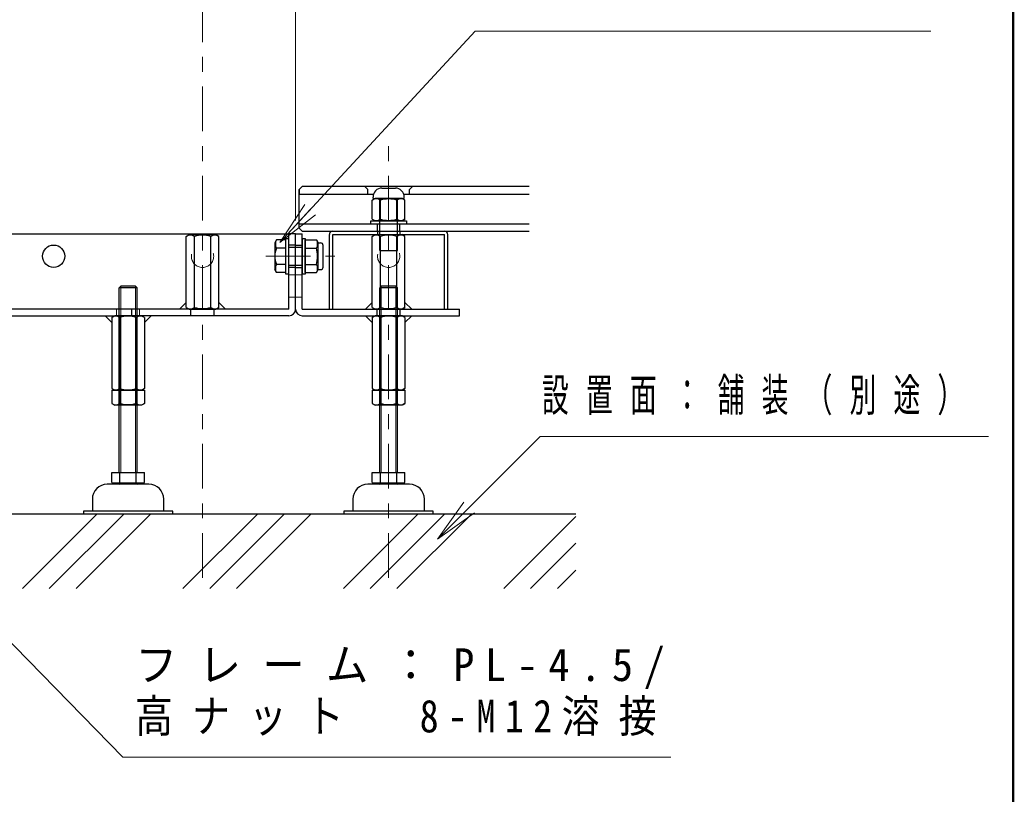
# Model space of a CAD drawing. Units: millimetres on the paper. Extents: x -385 to 0, y -594 to 267.
# Drawn here: x -66.7 to 0, y 106.4 to 158.5 of the extents above; entities that cross this region are included whole.
import ezdxf

# ---------------------------------------------------------------- set-up
doc = ezdxf.new("R2010")
doc.units = ezdxf.units.MM
doc.linetypes.add('USER1', pattern=[4.5, 2.5, -2])
doc.linetypes.add('USER2', pattern=[6, 3, -1, 1, -1])
doc.layers.add('1_10', color=7, linetype='Continuous', lineweight=25)
doc.layers.add('LY_3', color=7, linetype='Continuous', lineweight=13)
doc.styles.add('ＭＳ ゴシック', font='')
doc.styles.get('ＭＳ ゴシック').set_extended_font_data('MS Gothic')

msp = doc.modelspace()

# ---------------------------------------------------------------- linework, layer by layer
at = {"layer": '1_10', "lineweight": 13}
for p, q in [((-48.196, 144.984), (-48.196, 201.586)), ((-49.255, 143.5), (-47.586, 146.043)), ((-49.255, 143.5), (-47.219, 145.704)), ((-46.852, 145.364), (-49.255, 143.5)), ((-38.661, 123.568), (-36.893, 126.043)), ((-38.661, 123.568), (-36.539, 125.689)), ((-66.535, 120.254), (-61.535, 125.254)), ((-64.739, 120.254), (-59.739, 125.254)), ((-62.943, 120.254), (-57.943, 125.254)), ((-55.759, 120.254), (-50.759, 125.254)), ((-53.963, 120.254), (-48.963, 125.254)), ((-52.167, 120.254), (-47.167, 125.254)), ((-44.983, 120.254), (-39.983, 125.254)), ((-43.187, 120.254), (-38.187, 125.254)), ((-41.391, 120.254), (-36.391, 125.254)), ((-36.186, 125.336), (-38.661, 123.568)), ((-34.206, 120.254), (-29.377, 125.084)), ((-32.41, 120.254), (-29.377, 123.288)), ((-30.614, 120.254), (-29.377, 121.492))]:
    msp.add_line(p, q, dxfattribs=at)
at = {"layer": '1_10', "linetype": 'USER2', "lineweight": 13}
for p, q in [((-54.446, 120.967), (-54.446, 173.054)), ((-41.946, 120.967), (-41.946, 150.586)), ((-50.192, 142.574), (-45.571, 142.574))]:
    msp.add_line(p, q, dxfattribs=at)
at = {"layer": '1_10', "color": 40}
for p, q in [((-47.746, 147.254), (-47.946, 147.054)), ((-47.746, 147.254), (-47.946, 147.054)), ((-47.946, 144.454), (-47.946, 147.054)), ((-47.946, 147.054), (-47.946, 146.754)), ((-32.503, 147.254), (-47.746, 147.254)), ((-36.146, 147.254), (-47.746, 147.254)), ((-43.346, 147.054), (-43.546, 147.254)), ((-43.346, 146.754), (-43.346, 147.054)), ((-40.546, 147.054), (-40.346, 147.254)), ((-40.546, 146.754), (-40.546, 147.054)), ((-47.946, 146.754), (-42.962, 146.754)), ((-40.93, 146.754), (-32.503, 146.754)), ((-47.946, 144.754), (-32.503, 144.754)), ((-47.946, 144.454), (-47.746, 144.254)), ((-47.946, 144.454), (-47.746, 144.254)), ((-47.746, 144.254), (-32.503, 144.254)), ((-42.696, 144.254), (-42.696, 144.754)), ((-41.196, 144.254), (-41.196, 144.754))]:
    msp.add_line(p, q, dxfattribs=at)
at = {"layer": '1_10'}
for p, q in [((-42.396, 147.154), (-41.496, 147.154)), ((-43.043, 146.34), (-42.846, 146.454)), ((-43.043, 145.068), (-43.043, 146.34)), ((-42.996, 146.454), (-42.996, 146.554)), ((-42.996, 146.454), (-40.896, 146.454)), ((-41.046, 146.454), (-42.846, 146.454)), ((-42.546, 142.954), (-42.546, 146.454)), ((-42.494, 145.068), (-42.494, 146.34)), ((-41.398, 145.068), (-41.398, 146.34)), ((-41.346, 142.954), (-41.346, 146.454)), ((-40.849, 146.34), (-41.046, 146.454)), ((-40.896, 146.454), (-40.896, 146.554)), ((-40.849, 145.068), (-40.849, 146.34)), ((-43.146, 144.754), (-43.146, 144.954)), ((-43.146, 144.954), (-40.746, 144.954)), ((-43.043, 145.068), (-42.846, 144.954)), ((-41.046, 144.954), (-42.846, 144.954)), ((-40.849, 145.068), (-41.046, 144.954)), ((-40.746, 144.954), (-40.746, 144.754)), ((-45.696, 144.254), (-38.196, 144.254)), ((-43.146, 144.754), (-40.746, 144.754)), ((-42.696, 144.254), (-42.696, 144.024)), ((-41.196, 144.254), (-41.196, 144.024)), ((-55.543, 143.91), (-55.346, 144.024)), ((-55.543, 139.138), (-55.543, 143.91)), ((-55.346, 144.024), (-53.546, 144.024)), ((-54.994, 139.138), (-54.994, 143.91)), ((-53.898, 139.138), (-53.898, 143.91)), ((-53.349, 143.91), (-53.546, 144.024)), ((-53.349, 139.138), (-53.349, 143.91)), ((-49.482, 143.671), (-49.596, 143.474)), ((-49.596, 143.474), (-49.596, 141.674)), ((-48.846, 143.671), (-49.482, 143.671)), ((-48.846, 143.774), (-48.646, 143.774)), ((-48.846, 141.374), (-48.846, 143.774)), ((-48.646, 139.024), (-48.646, 144.074)), ((-48.196, 144.074), (-48.646, 144.074)), ((-48.646, 141.374), (-48.646, 143.774)), ((-48.196, 139.024), (-48.196, 144.074)), ((-48.196, 144.074), (-47.746, 144.074)), ((-48.196, 139.024), (-48.196, 144.074)), ((-47.746, 139.024), (-47.746, 144.074)), ((-47.746, 143.774), (-47.546, 143.774)), ((-47.746, 143.774), (-47.746, 141.374)), ((-47.546, 143.774), (-47.546, 141.374)), ((-47.546, 141.477), (-47.546, 143.671)), ((-47.546, 143.671), (-46.8, 143.671)), ((-46.8, 143.671), (-46.686, 143.474)), ((-46.686, 141.674), (-46.686, 143.474)), ((-46.686, 143.474), (-46.516, 143.474)), ((-45.926, 139.024), (-45.926, 144.024)), ((-45.696, 139.024), (-45.696, 144.024)), ((-45.696, 144.024), (-38.196, 144.024)), ((-43.043, 143.91), (-42.846, 144.024)), ((-43.043, 139.138), (-43.043, 143.91)), ((-42.846, 144.024), (-41.046, 144.024)), ((-42.494, 139.138), (-42.494, 143.91)), ((-41.398, 139.138), (-41.398, 143.91)), ((-40.849, 143.91), (-41.046, 144.024)), ((-40.849, 139.138), (-40.849, 143.91)), ((-38.196, 139.024), (-38.196, 144.024)), ((-37.966, 139.024), (-37.966, 144.024)), ((-48.846, 143.122), (-49.482, 143.122)), ((-48.196, 143.324), (-48.646, 143.324)), ((-48.646, 143.174), (-47.746, 143.174)), ((-48.196, 143.324), (-47.746, 143.324)), ((-47.546, 143.122), (-46.8, 143.122)), ((-46.346, 141.844), (-46.346, 143.304)), ((-46.346, 141.974), (-46.346, 143.174)), ((-42.546, 142.954), (-41.346, 142.954)), ((-49.482, 141.477), (-49.596, 141.674)), ((-48.846, 142.026), (-49.482, 142.026)), ((-48.846, 141.477), (-49.482, 141.477)), ((-48.646, 141.974), (-47.746, 141.974)), ((-48.196, 141.824), (-48.646, 141.824)), ((-48.196, 141.824), (-47.746, 141.824)), ((-47.546, 142.026), (-46.8, 142.026)), ((-47.546, 141.477), (-46.8, 141.477)), ((-46.8, 141.477), (-46.686, 141.674)), ((-46.686, 141.674), (-46.516, 141.674)), ((-48.646, 141.374), (-48.846, 141.374)), ((-47.546, 141.374), (-47.746, 141.374)), ((-55.543, 139.474), (-55.993, 139.024)), ((-53.349, 139.474), (-52.899, 139.024)), ((-43.043, 139.474), (-43.493, 139.024)), ((-40.849, 139.474), (-40.399, 139.024)), ((-59.196, 138.574), (-59.196, 139.024)), ((-48.646, 139.024), (-59.196, 139.024)), ((-55.543, 139.138), (-55.346, 139.024)), ((-55.346, 139.024), (-53.546, 139.024)), ((-55.221, 138.574), (-55.221, 139.024)), ((-53.671, 138.574), (-53.671, 139.024)), ((-53.349, 139.138), (-53.546, 139.024)), ((-47.746, 139.024), (-37.196, 139.024)), ((-45.926, 139.024), (-45.696, 139.024)), ((-43.043, 139.138), (-42.846, 139.024)), ((-42.846, 139.024), (-41.046, 139.024)), ((-42.721, 138.574), (-42.721, 139.024)), ((-41.171, 138.574), (-41.171, 139.024)), ((-40.849, 139.138), (-41.046, 139.024)), ((-38.196, 139.024), (-37.966, 139.024)), ((-37.196, 138.574), (-37.196, 139.024)), ((-60.543, 138.124), (-60.993, 138.574)), ((-60.543, 138.46), (-60.346, 138.574)), ((-60.543, 138.46), (-60.543, 133.688)), ((-58.546, 138.574), (-60.346, 138.574)), ((-59.994, 138.46), (-59.994, 133.688)), ((-48.646, 138.574), (-59.196, 138.574)), ((-58.898, 138.46), (-58.898, 133.688)), ((-58.349, 138.46), (-58.546, 138.574)), ((-58.349, 138.124), (-57.899, 138.574)), ((-58.349, 138.46), (-58.349, 133.688)), ((-47.746, 138.574), (-37.196, 138.574)), ((-43.043, 138.124), (-43.493, 138.574)), ((-43.043, 138.46), (-42.846, 138.574)), ((-43.043, 138.46), (-43.043, 133.688)), ((-41.046, 138.574), (-42.846, 138.574)), ((-42.494, 138.46), (-42.494, 133.688)), ((-41.398, 138.46), (-41.398, 133.688)), ((-40.849, 138.46), (-41.046, 138.574)), ((-40.849, 138.124), (-40.399, 138.574)), ((-40.849, 138.46), (-40.849, 133.688)), ((-60.543, 133.688), (-60.346, 133.574)), ((-60.543, 133.574), (-60.543, 132.688)), ((-60.543, 133.574), (-58.349, 133.574)), ((-58.546, 133.574), (-60.346, 133.574)), ((-59.994, 133.574), (-59.994, 132.688)), ((-58.898, 133.574), (-58.898, 132.688)), ((-58.349, 133.688), (-58.546, 133.574)), ((-58.349, 133.574), (-58.349, 132.688)), ((-43.043, 133.688), (-42.846, 133.574)), ((-43.043, 133.574), (-43.043, 132.688)), ((-43.043, 133.574), (-40.849, 133.574)), ((-41.046, 133.574), (-42.846, 133.574)), ((-42.494, 133.574), (-42.494, 132.688)), ((-41.398, 133.574), (-41.398, 132.688)), ((-40.849, 133.688), (-41.046, 133.574)), ((-40.849, 133.574), (-40.849, 132.688)), ((-60.543, 132.688), (-60.346, 132.574)), ((-58.546, 132.574), (-60.346, 132.574)), ((-58.349, 132.688), (-58.546, 132.574)), ((-43.043, 132.688), (-42.846, 132.574)), ((-41.046, 132.574), (-42.846, 132.574)), ((-40.849, 132.688), (-41.046, 132.574)), ((-29.377, 125.254), (-167.696, 125.254))]:
    msp.add_line(p, q, dxfattribs=at)
at = {"layer": '1_10', "color": 60}
for p, q in [((-147.746, 144.074), (-48.646, 144.074)), ((-59.196, 139.024), (-137.196, 139.024)), ((-137.196, 138.574), (-59.196, 138.574))]:
    msp.add_line(p, q, dxfattribs=at)
at = {"layer": '1_10', "linetype": 'USER1', "lineweight": 13}
for p, q in [((-48.196, 141.324), (-48.646, 141.324)), ((-48.196, 141.324), (-47.746, 141.324)), ((-48.196, 139.824), (-48.646, 139.824)), ((-48.196, 139.824), (-47.746, 139.824)), ((-60.221, 139.024), (-60.221, 138.574)), ((-58.671, 139.024), (-58.671, 138.574)), ((-55.221, 138.574), (-55.221, 139.024)), ((-53.671, 138.574), (-53.671, 139.024)), ((-42.721, 139.024), (-42.721, 138.574)), ((-42.721, 138.574), (-42.721, 139.024)), ((-41.171, 139.024), (-41.171, 138.574)), ((-41.171, 138.574), (-41.171, 139.024))]:
    msp.add_line(p, q, dxfattribs=at)
at = {"layer": '1_10', "color": 4}
for p, q in [((-59.939, 140.554), (-60.046, 140.447)), ((-58.846, 140.447), (-60.046, 140.447)), ((-60.046, 128.054), (-60.046, 140.447)), ((-58.953, 140.554), (-59.939, 140.554)), ((-58.846, 140.447), (-58.953, 140.554)), ((-58.846, 128.054), (-58.846, 140.447)), ((-42.439, 140.554), (-42.546, 140.447)), ((-41.346, 140.447), (-42.546, 140.447)), ((-42.546, 128.054), (-42.546, 140.447)), ((-41.453, 140.554), (-42.439, 140.554)), ((-41.346, 140.447), (-41.453, 140.554)), ((-41.346, 128.054), (-41.346, 140.447)), ((-60.543, 128.054), (-58.349, 128.054)), ((-60.543, 127.378), (-60.543, 128.054)), ((-60.046, 128.054), (-59.939, 128.054)), ((-59.994, 127.378), (-59.994, 128.054)), ((-58.846, 128.054), (-58.953, 128.054)), ((-58.898, 127.378), (-58.898, 128.054)), ((-58.349, 127.378), (-58.349, 128.054)), ((-43.043, 128.054), (-40.849, 128.054)), ((-43.043, 127.378), (-43.043, 128.054)), ((-42.546, 128.054), (-42.439, 128.054)), ((-42.494, 127.378), (-42.494, 128.054)), ((-41.346, 128.054), (-41.453, 128.054)), ((-41.398, 127.378), (-41.398, 128.054)), ((-40.849, 127.378), (-40.849, 128.054)), ((-58.046, 127.254), (-60.846, 127.254)), ((-60.543, 127.378), (-60.046, 127.254)), ((-58.846, 127.254), (-58.349, 127.378)), ((-40.546, 127.254), (-43.346, 127.254)), ((-43.043, 127.378), (-42.546, 127.254)), ((-41.346, 127.254), (-40.849, 127.378)), ((-61.846, 126.254), (-61.846, 125.454)), ((-57.046, 125.454), (-57.046, 126.254)), ((-44.346, 126.254), (-44.346, 125.454)), ((-39.546, 125.454), (-39.546, 126.254)), ((-56.446, 125.454), (-62.446, 125.454)), ((-62.446, 125.454), (-62.446, 125.254)), ((-56.446, 125.254), (-56.446, 125.454)), ((-38.946, 125.454), (-44.946, 125.454)), ((-44.946, 125.454), (-44.946, 125.254)), ((-38.946, 125.254), (-38.946, 125.454)), ((-56.446, 125.254), (-62.446, 125.254)), ((-38.946, 125.254), (-44.946, 125.254))]:
    msp.add_line(p, q, dxfattribs=at)
at = {"layer": '1_10', "color": 4, "lineweight": 13}
for p, q in [((-59.939, 128.054), (-59.939, 140.554)), ((-58.953, 128.054), (-58.953, 140.554)), ((-42.439, 128.054), (-42.439, 140.554)), ((-41.453, 128.054), (-41.453, 140.554))]:
    msp.add_line(p, q, dxfattribs=at)
at = {"layer": '1_10', "lineweight": 13}
for points in [[(-49.255, 143.5), (-36.142, 157.689), (-5.528, 157.689)], [(-88.842, 138.661), (-59.799, 108.915), (-22.981, 108.915)], [(-38.661, 123.568), (-31.764, 130.465), (-1.647, 130.465)]]:
    msp.add_lwpolyline(points, dxfattribs=at)
at = {"layer": '1_10', "color": 4}
for points in [[(-60.543, 127.378), (-60.453, 127.358), (-60.362, 127.346), (-60.271, 127.341), (-60.179, 127.345), (-60.086, 127.358), (-59.994, 127.378)], [(-59.994, 127.378), (-59.758, 127.354), (-59.52, 127.342), (-59.279, 127.345), (-59.038, 127.362), (-58.898, 127.378)], [(-58.898, 127.378), (-58.807, 127.358), (-58.716, 127.346), (-58.626, 127.341), (-58.533, 127.345), (-58.441, 127.358), (-58.349, 127.378)], [(-43.043, 127.378), (-42.953, 127.358), (-42.862, 127.346), (-42.771, 127.341), (-42.679, 127.345), (-42.586, 127.358), (-42.494, 127.378)], [(-42.494, 127.378), (-42.258, 127.354), (-42.02, 127.342), (-41.779, 127.345), (-41.538, 127.362), (-41.398, 127.378)], [(-41.398, 127.378), (-41.307, 127.358), (-41.216, 127.346), (-41.126, 127.341), (-41.033, 127.345), (-40.941, 127.358), (-40.849, 127.378)]]:
    msp.add_lwpolyline(points, dxfattribs=at)
at = {"layer": '1_10', "color": 60}
msp.add_circle((-64.446, 142.574), 0.75, dxfattribs=at)
at = {"layer": '1_10', "color": 60, "linetype": 'USER1', "lineweight": 13}
msp.add_circle((-54.446, 142.574), 0.75, dxfattribs=at)
at = {"layer": '1_10', "linetype": 'USER1', "lineweight": 13}
msp.add_circle((-41.946, 142.574), 0.75, dxfattribs=at)
at = {"layer": '1_10'}
for centre, radius, start, end in [((-42.396, 146.554), 0.6, 90, 180), ((-41.496, 146.554), 0.6, 0, 90), ((-42.769, 145.94), 0.486, 55.61586, 124.38414), ((-41.946, 144.61), 1.815, 72.41211, 107.58789), ((-41.123, 145.94), 0.486, 55.61586, 124.38414), ((-42.769, 145.468), 0.486, 235.61587, 304.38414), ((-41.946, 146.798), 1.815, 252.41211, 287.58789), ((-41.123, 145.468), 0.486, 235.61587, 304.38414), ((-45.696, 144.024), 0.23, 90, 180), ((-38.196, 144.024), 0.23, 0, 90), ((-55.269, 143.51), 0.486, 55.61586, 124.38414), ((-54.446, 142.18), 1.815, 72.41211, 107.58789), ((-53.623, 143.51), 0.486, 55.61586, 124.38414), ((-49.007, 143.397), 0.548, 150.00001, 209.99999), ((-47.2, 143.397), 0.486, 325.61586, 34.38414), ((-46.516, 143.304), 0.17, 0, 90), ((-42.769, 143.51), 0.486, 55.61586, 124.38414), ((-41.946, 142.18), 1.815, 72.41211, 107.58789), ((-41.123, 143.51), 0.486, 55.61586, 124.38414), ((-48.216, 142.574), 1.38, 156.57346, 203.42654), ((-48.53, 142.574), 1.815, 342.41211, 17.58789), ((-49.007, 141.751), 0.548, 150.00001, 209.99999), ((-47.2, 141.751), 0.486, 325.61586, 34.38414), ((-46.516, 141.844), 0.17, 270, 0), ((-55.269, 139.538), 0.486, 235.61587, 304.38414), ((-54.446, 140.868), 1.815, 252.41211, 287.58789), ((-53.623, 139.538), 0.486, 235.61587, 304.38414), ((-48.646, 139.024), 0.45, 270, 0), ((-47.746, 139.024), 0.45, 180, 270), ((-42.769, 139.538), 0.486, 235.61587, 304.38414), ((-41.946, 140.868), 1.815, 252.41211, 287.58789), ((-41.123, 139.538), 0.486, 235.61587, 304.38414), ((-60.269, 138.06), 0.486, 55.61586, 124.38414), ((-59.446, 136.73), 1.815, 72.41211, 107.58789), ((-58.623, 138.06), 0.486, 55.61586, 124.38414), ((-42.769, 138.06), 0.486, 55.61586, 124.38414), ((-41.946, 136.73), 1.815, 72.41211, 107.58789), ((-41.123, 138.06), 0.486, 55.61586, 124.38414), ((-60.269, 134.088), 0.486, 235.61587, 304.38414), ((-59.446, 135.418), 1.815, 252.41211, 287.58789), ((-58.623, 134.088), 0.486, 235.61587, 304.38414), ((-42.769, 134.088), 0.486, 235.61587, 304.38414), ((-41.946, 135.418), 1.815, 252.41211, 287.58789), ((-41.123, 134.088), 0.486, 235.61587, 304.38414), ((-60.269, 133.088), 0.486, 235.61587, 304.38414), ((-59.446, 134.418), 1.815, 252.41211, 287.58789), ((-58.623, 133.088), 0.486, 235.61587, 304.38414), ((-42.769, 133.088), 0.486, 235.61587, 304.38414), ((-41.946, 134.418), 1.815, 252.41211, 287.58789), ((-41.123, 133.088), 0.486, 235.61587, 304.38414)]:
    msp.add_arc(centre, radius, start, end, dxfattribs=at)
at = {"layer": '1_10', "color": 4}
for centre, start, end in [((-60.846, 126.254), 90, 180), ((-58.046, 126.254), 0, 90), ((-43.346, 126.254), 90, 180), ((-40.546, 126.254), 0, 90)]:
    msp.add_arc(centre, 1, start, end, dxfattribs=at)
at = {"layer": 'LY_3', "lineweight": 50}
msp.add_line((0, 0), (0, 267), dxfattribs=at)

# ---------------------------------------------------------------- texts
at = {"layer": '1_10', "char_height": 2.199, "attachment_point": 4, "style": 'ＭＳ ゴシック'}
for s, insert in [('\\T1.64;\\W0.6;設置面：舗装（別途）', (-31.647, 133.115)), ('\\T1.5;\\W0.95;フレーム：PL-4.5/', (-58.981, 114.865)), ('\\T1.5;\\W0.85;高ナット\u30008-M12溶接', (-58.981, 111.565))]:
    msp.add_mtext(s, dxfattribs=dict(at, insert=insert))

doc.saveas('drawing.dxf')
